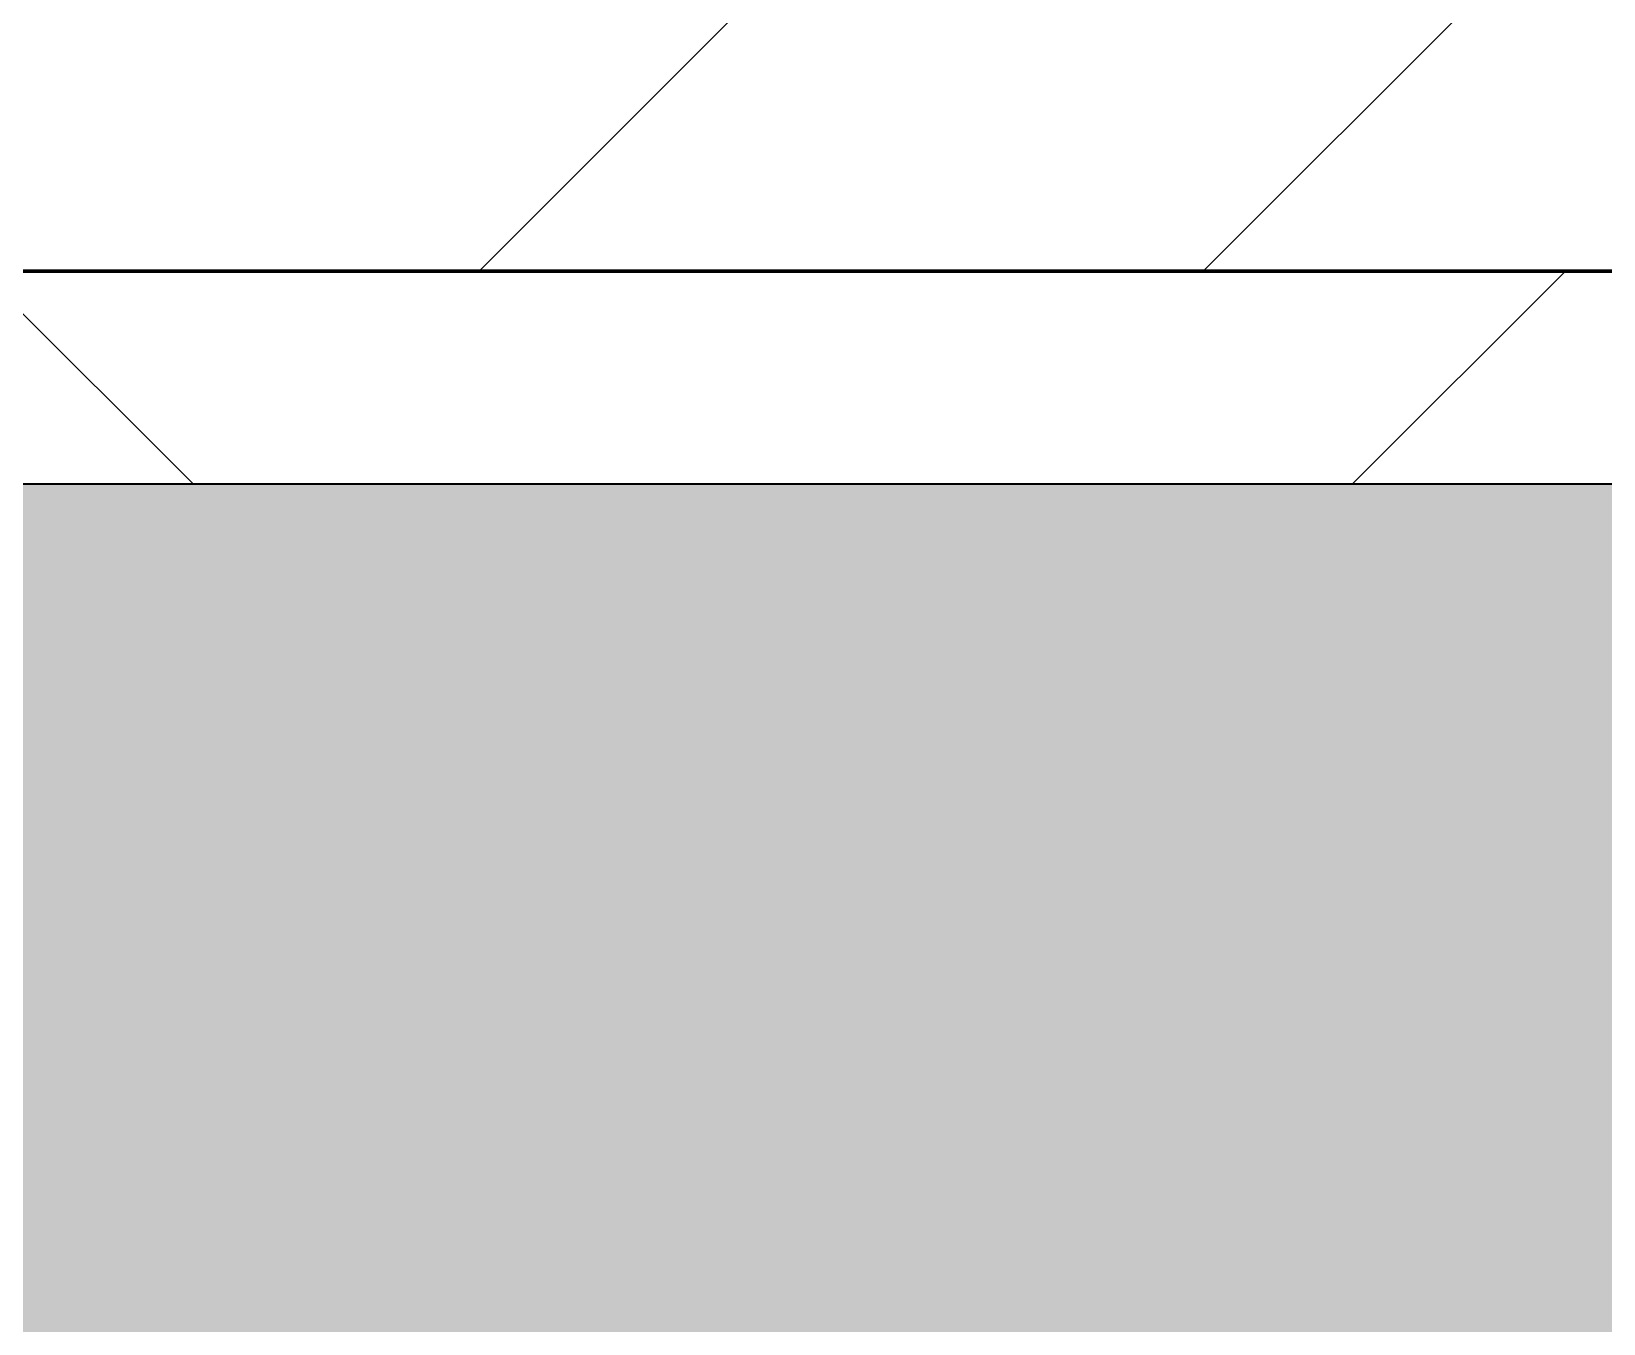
# Model space of a CAD drawing. Header units: millimetres. Extents: x -794334 to -714814, y -17806 to 22403.
# Drawn here: x -757909.1 to -757540.7, y 9697.3 to 10000.2 of the extents above; entities that cross this region are included whole.
import ezdxf
from ezdxf.xclip import XClip

# ---------------------------------------------------------------- set-up
doc = ezdxf.new("R2010")
doc.units = ezdxf.units.MM
doc.header["$XCLIPFRAME"] = 0
for name, color, linetype, lineweight in [('A-GENM', 1, 'Continuous', 9), ('A-GLAZ-CURT', 2, 'Continuous', 9), ('A-WALL', 5, 'Continuous', 35), ('A-WALL-FNSH', 2, 'Continuous', 35), ('A-WALL-PATT', 1, 'Continuous', 35)]:
    doc.layers.add(name, color=color, linetype=linetype, lineweight=lineweight)
doc.layers.add('A11_ALU.SOLID SHEET', color=2, linetype='Continuous')

# ---------------------------------------------------------------- blocks, each defined once
blk = doc.blocks.new('PPLS-PP19_Custom Tile Pattern - Custom Tile Pattern-V78-4252-01 ENLARGED CONCOURSE LEVEL - REFLECTED CEILING PLAN - SHEET 3')
at = {"layer": 'A-GLAZ-CURT'}
for p, q in [((-300, 0), (300, 0)), ((300, 0), (-300, 0)), ((230.06, 0), (300, 0)), ((-300, -50), (300, -50)), ((300, -50), (-300, -50))]:
    blk.add_line(p, q, dxfattribs=at)
for points, knots in [([(300, 0), (286.53, 0), (254.22, 0), (207.11, 0), (177.41, 0), (159.34, 0), (158.33, 0), (158.3, 0)], [-285.253232, -285.253232, -285.253232, -285.253232, -244.693688, -187.987675, -143.776725, -129.632772, -123.352749, -123.352749, -123.352749, -123.352749]), ([(214.22, 0), (214.27, 0), (219.45, 0), (241.96, 0), (266.73, 0), (281.71, 0), (291.71, 0), (296.52, 0), (297.86, 0), (298.09, 0)], [-7047.630878, -7047.630878, -7047.630878, -7047.630878, -7042.621073, -6582.165592, -6068.460911, -5766.029927, -5566.724884, -5280.360606, -5199.253518, -5199.253518, -5199.253518, -5199.253518]), ([(300, 0), (288.22, 0), (262, 0), (230.43, 0), (219.94, 0), (219.02, 0)], [-12528.858583, -12528.858583, -12528.858583, -12528.858583, -11905.454923, -11162.864862, -10856.732305, -10856.732305, -10856.732305, -10856.732305]), ([(284.76, 0), (284.76, 0), (285.09, 0), (287.47, 0), (293.59, 0), (297.76, 0), (300, 0)], [-4110.630118, -4110.630118, -4110.630118, -4110.630118, -4053.389046, -3959.664717, -3862.421465, -3746.95702, -3746.95702, -3746.95702, -3746.95702]), ([(297.38, 0), (295.84, 0), (291.62, 0), (285.38, 0), (284.87, 0)], [-4803.172655, -4803.172655, -4803.172655, -4803.172655, -4358.271401, -4143.037883, -4143.037883, -4143.037883, -4143.037883])]:
    blk.add_open_spline(points, degree=3, knots=knots, dxfattribs=at)
blk = doc.blocks.new('PPLS-PP19_Custom Tile Pattern - Custom Tile Pattern-V79-4252-01 ENLARGED CONCOURSE LEVEL - REFLECTED CEILING PLAN - SHEET 3')
at = {"layer": 'A-GLAZ-CURT'}
for p, q in [((-300, 0), (300, 0)), ((300, 0), (-300, 0)), ((-293.07, 0), (-275.75, 0)), ((-275.75, 0), (-293.07, 0)), ((-222.32, 0), (-205, 0)), ((-205, 0), (-222.32, 0)), ((-300, -50), (300, -50)), ((300, -50), (-300, -50))]:
    blk.add_line(p, q, dxfattribs=at)
at = {"layer": 'A-GLAZ-CURT', "flags": 128}
for points in [[(-300, 0), (-291.56, 0), (-283.3, 0), (-275.2, 0), (-267.26, 0), (-259.45, 0), (-251.77, 0)], [(-251.96, 0), (-259.67, 0), (-267.51, 0), (-275.48, 0), (-283.55, 0), (-291.73, 0), (-300, 0)], [(-250.8, 0), (-244.2, 0), (-236.74, 0), (-229.36, 0), (-222.06, 0), (-214.83, 0), (-207.71, 0), (-200.76, 0), (-194.02, 0), (-187.54, 0), (-181.38, 0), (-175.58, 0), (-170.25, 0), (-165.64, 0), (-162.01, 0), (-159.53, 0), (-157.46, 0), (-154.52, 0), (-149.42, 0), (-141.84, 0), (-132.81, 0), (-126.08, 0)], [(-125.17, 0), (-128.55, 0), (-134.16, 0), (-140.03, 0), (-145.5, 0), (-150.63, 0), (-155.53, 0), (-160.27, 0), (-164.95, 0), (-169.65, 0), (-174.47, 0), (-179.49, 0), (-184.81, 0), (-190.44, 0), (-196.37, 0), (-202.58, 0), (-209.04, 0), (-215.73, 0), (-222.63, 0), (-229.72, 0), (-236.97, 0), (-244.39, 0), (-250.79, 0)]]:
    blk.add_lwpolyline(points, dxfattribs=at)
at = {"layer": 'A-GLAZ-CURT'}
for points, knots in [([(-300, 0), (-284.65, 0), (-239.92, 0), (-204.26, 0), (-183.21, 0)], [-5323.127839, -5323.127839, -5323.127839, -5323.127839, -4502.809032, -2883.360913, -2883.360913, -2883.360913, -2883.360913]), ([(-182.93, 0), (-192.88, 0), (-223.36, 0), (-262.56, 0), (-294.48, 0), (-300, 0)], [-15859.8379, -15859.8379, -15859.8379, -15859.8379, -15131.813646, -13729.592194, -13439.944408, -13439.944408, -13439.944408, -13439.944408]), ([(-137.88, 0), (-140.56, 0), (-147.66, 0), (-147.69, 0), (-158.72, 0), (-174.02, 0), (-185.59, 0), (-209.77, 0), (-232.01, 0), (-255.22, 0), (-262.59, 0), (-264.9, 0), (-265.4, 0)], [-3187.727384, -3187.727384, -3187.727384, -3187.727384, -2919.378265, -2477.344047, -2237.412286, -2029.680487, -1755.085331, -1400.429864, -858.079193, -543.655514, -208.940337, 0, 0, 0, 0]), ([(-258.6, 0), (-257.91, 0), (-255.74, 0), (-252.84, 0), (-250.81, 0)], [-5722.54675, -5722.54675, -5722.54675, -5722.54675, -5657.471696, -5538.642933, -5538.642933, -5538.642933, -5538.642933]), ([(-250.39, 0), (-248.37, 0), (-238.9, 0), (-225.99, 0), (-213.1, 0), (-200.2, 0), (-191, 0), (-184.75, 0), (-183.92, 0)], [-5530.51498, -5530.51498, -5530.51498, -5530.51498, -5413.335975, -5017.494783, -4832.723979, -4666.091899, -4349.945572, -4301.511651, -4301.511651, -4301.511651, -4301.511651]), ([(-133.82, 0), (-135.51, 0), (-137.8, 0), (-149.31, 0), (-162.01, 0), (-177.91, 0), (-199.46, 0), (-216.65, 0), (-231.26, 0), (-233.46, 0), (-234, 0)], [-2731.647847, -2731.647847, -2731.647847, -2731.647847, -2418.507304, -2308.929706, -2113.765672, -1763.376603, -1422.553702, -978.033455, -846.069444, -682.911962, -682.911962, -682.911962, -682.911962]), ([(-233.49, 0), (-233.44, 0), (-232.38, 0), (-230.74, 0), (-225.3, 0), (-223.63, 0)], [-455.274641, -455.274641, -455.274641, -455.274641, -440.605512, -119.536984, 0, 0, 0, 0]), ([(-223.63, 0), (-219.39, 0), (-206.17, 0), (-188.58, 0), (-169.02, 0), (-152.12, 0), (-136.84, 0), (-127.33, 0), (-124.19, 0), (-123.43, 0), (-123.28, 0)], [-5463.295695, -5463.295695, -5463.295695, -5463.295695, -5161.076232, -4739.070012, -4465.409639, -4149.119819, -3839.893365, -3647.167523, -3488.92562, -3439.852845, -3439.852845, -3439.852845, -3439.852845]), ([(-182.92, 0), (-180.64, 0), (-156.64, 0), (-132.56, 0), (-117.51, 0), (-115.07, 0)], [-2876.082204, -2876.082204, -2876.082204, -2876.082204, -2700.551212, -1002.059161, -696.564459, -696.564459, -696.564459, -696.564459]), ([(-72.93, 0), (-75.51, 0), (-91.45, 0), (-126.87, 0), (-165.44, 0), (-182.87, 0)], [-19442.345229, -19442.345229, -19442.345229, -19442.345229, -18935.241197, -17136.203329, -15861.324362, -15861.324362, -15861.324362, -15861.324362]), ([(-181.92, 0), (-177.34, 0), (-169.54, 0), (-158.7, 0), (-157.22, 0)], [-4263.105297, -4263.105297, -4263.105297, -4263.105297, -4000.813434, -3840.635403, -3840.635403, -3840.635403, -3840.635403]), ([(-152.35, 0), (-151.03, 0), (-147.71, 0), (-143.57, 0), (-138.62, 0)], [-3494.978217, -3494.978217, -3494.978217, -3494.978217, -3371.022232, -3227.460399, -3227.460399, -3227.460399, -3227.460399]), ([(-118.78, 0), (-121.86, 0), (-126.28, 0), (-136.96, 0), (-147.46, 0), (-150.03, 0), (-150.57, 0)], [-5938.474035, -5938.474035, -5938.474035, -5938.474035, -5700.061948, -5508.838257, -5298.784692, -5196.16478, -5196.16478, -5196.16478, -5196.16478]), ([(-150.34, 0), (-150.07, 0), (-147.75, 0), (-142.6, 0), (-127.26, 0), (-107.3, 0), (-90.42, 0), (-75.26, 0), (-68.41, 0), (-65.12, 0), (-63.63, 0)], [-4948.728362, -4948.728362, -4948.728362, -4948.728362, -4883.323924, -4440.880425, -4054.690705, -3793.097032, -3402.597032, -3144.956779, -3050.982048, -2969.237017, -2969.237017, -2969.237017, -2969.237017]), ([(-26.75, 0), (-27.82, 0), (-36.18, 0), (-53.55, 0), (-78.2, 0), (-110.94, 0), (-130.52, 0), (-147.74, 0), (-149.07, 0)], [-8718.362214, -8718.362214, -8718.362214, -8718.362214, -8532.293389, -8073.216054, -7508.296369, -7004.680444, -6449.282163, -6277.220794, -6277.220794, -6277.220794, -6277.220794]), ([(-148.23, 0), (-146.94, 0), (-140.15, 0), (-137.28, 0), (-133.93, 0), (-128.78, 0), (-126.5, 0)], [-6162.058746, -6162.058746, -6162.058746, -6162.058746, -6017.569127, -5560.701257, -5364.112219, -5231.017328, -5231.017328, -5231.017328, -5231.017328]), ([(-86.16, 0), (-91.37, 0), (-104.13, 0), (-122.65, 0), (-139.03, 0), (-146.11, 0), (-146.95, 0)], [-1681.3698, -1681.3698, -1681.3698, -1681.3698, -1374.161226, -945.742622, -741.901385, -489.130243, -489.130243, -489.130243, -489.130243]), ([(-146.69, 0), (-146.59, 0), (-145.49, 0), (-135.69, 0), (-128.29, 0), (-125.15, 0)], [-420.34245, -420.34245, -420.34245, -420.34245, -406.956646, -290.263673, 0, 0, 0, 0]), ([(-127.41, 0), (-131.63, 0), (-133.16, 0), (-134.09, 0), (-134.15, 0)], [-8540.990293, -8540.990293, -8540.990293, -8540.990293, -8266.114998, -8246.473386, -8246.473386, -8246.473386, -8246.473386]), ([(-134.15, 0), (-133.32, 0), (-130.31, 0), (-122.28, 0), (-115.84, 0), (-115.06, 0)], [-7657.439573, -7657.439573, -7657.439573, -7657.439573, -7293.749979, -6839.55839, -6778.488431, -6778.488431, -6778.488431, -6778.488431]), ([(-120.13, 0), (-120.14, 0), (-120.24, 0), (-121.3, 0), (-129.25, 0), (-133.82, 0)], [-2933.992132, -2933.992132, -2933.992132, -2933.992132, -2920.575025, -2840.280255, -2731.647847, -2731.647847, -2731.647847, -2731.647847]), ([(-113.43, 0), (-113.44, 0), (-113.96, 0), (-119.73, 0), (-125.43, 0), (-127.03, 0), (-127.41, 0)], [-328.499627, -328.499627, -328.499627, -328.499627, -282.672656, -98.539552, -24.539552, 0, 0, 0, 0]), ([(-126.5, 0), (-122.44, 0), (-108.71, 0), (-86.68, 0), (-63.44, 0), (-54.4, 0), (-48.53, 0), (-30.79, 0), (-18.03, 0), (8.61, 0), (14.6, 0), (19.69, 0), (20.6, 0)], [-5231.017328, -5231.017328, -5231.017328, -5231.017328, -4994.692869, -4542.524482, -4008.285538, -3689.699207, -3546.54457, -3315.260113, -2864.387349, -2439.246196, -2084.094819, -2015.689222, -2015.689222, -2015.689222, -2015.689222]), ([(-125.15, 0), (-124.93, 0), (-122.77, 0), (-119.2, 0), (-115.67, 0)], [-3362.7396, -3362.7396, -3362.7396, -3362.7396, -3342.215224, -3152.568375, -3152.568375, -3152.568375, -3152.568375]), ([(-122.08, 0), (-122.01, 0), (-121.69, 0), (-121.2, 0), (-120.88, 0)], [-3136.336417, -3136.336417, -3136.336417, -3136.336417, -3110.304437, -3035.164275, -3035.164275, -3035.164275, -3035.164275]), ([(-46.99, 0), (-47.19, 0), (-49.78, 0), (-60.59, 0), (-81.23, 0), (-99.51, 0), (-114.02, 0), (-117.28, 0), (-118.78, 0)], [-1436.635888, -1436.635888, -1436.635888, -1436.635888, -1405.135169, -1060.00838, -740.068933, -229.489605, -116.330425, 0, 0, 0, 0]), ([(-36.62, 0), (-36.62, 0), (-40.35, 0), (-44.32, 0), (-58.97, 0), (-85.2, 0), (-105.31, 0), (-113.59, 0), (-115.14, 0)], [-4069.478503, -4069.478503, -4069.478503, -4069.478503, -3858.647035, -3538.256648, -2842.901703, -2193.204658, -1433.981041, -1176.586072, -1176.586072, -1176.586072, -1176.586072]), ([(-115.06, 0), (-113.79, 0), (-109.17, 0), (-98.9, 0), (-85.29, 0), (-71.67, 0), (-65.93, 0), (-65.07, 0)], [-3141.72272, -3141.72272, -3141.72272, -3141.72272, -3074.362186, -2902.289527, -2605.247022, -2322.099534, -2241.8264, -2241.8264, -2241.8264, -2241.8264]), ([(-114.89, 0), (-107.98, 0), (-91.35, 0), (-74.02, 0), (-62.74, 0), (-60.36, 0), (-59.97, 0)], [-6773.888853, -6773.888853, -6773.888853, -6773.888853, -6236.997189, -5713.340575, -5140.470607, -5006.787413, -5006.787413, -5006.787413, -5006.787413]), ([(-114.79, 0), (-114.44, 0), (-113.88, 0), (-113.43, 0), (-113.43, 0)], [-492.74944, -492.74944, -492.74944, -492.74944, -394.672656, -330.879064, -330.879064, -330.879064, -330.879064]), ([(-114.32, 0), (-112.65, 0), (-107, 0), (-99.5, 0), (-91.46, 0)], [-665.39098, -665.39098, -665.39098, -665.39098, -460.363443, 0, 0, 0, 0]), ([(-114.1, 0), (-113, 0), (-108.61, 0), (-96.78, 0), (-71.33, 0), (-42.53, 0), (-12.78, 0), (4.23, 0), (9.64, 0), (10.14, 0), (10.18, 0)], [-5602.276082, -5602.276082, -5602.276082, -5602.276082, -5430.283136, -5103.229623, -4799.173296, -4065.652676, -3589.737505, -3285.047089, -3066.359526, -3044.715262, -3044.715262, -3044.715262, -3044.715262]), ([(9.32, 0), (9.08, 0), (7.65, 0), (2.57, 0), (-12.23, 0), (-25.64, 0), (-40, 0), (-56.24, 0), (-75.59, 0), (-94, 0), (-109.74, 0), (-113.27, 0), (-114.09, 0)], [-2922.926651, -2922.926651, -2922.926651, -2922.926651, -2882.788014, -2720.818881, -2518.50168, -2125.455881, -1792.521578, -1466.981642, -1208.454564, -789.402658, -501.969187, -365.365831, -365.365831, -365.365831, -365.365831]), ([(-91.46, 0), (-90.09, 0), (-84.7, 0), (-77.43, 0), (-72.73, 0), (-72.64, 0), (-72.64, 0)], [-19832.387487, -19832.387487, -19832.387487, -19832.387487, -19753.885894, -19541.04734, -19478.625389, -19471.062469, -19471.062469, -19471.062469, -19471.062469]), ([(-63.96, 0), (-64.13, 0), (-72.5, 0), (-80.63, 0), (-86.16, 0)], [-2171.769325, -2171.769325, -2171.769325, -2171.769325, -2007.031671, -1681.3698, -1681.3698, -1681.3698, -1681.3698]), ([(-47.17, 0), (-50.86, 0), (-57.49, 0), (-71.66, 0), (-77.83, 0), (-82.66, 0), (-83.28, 0), (-83.28, 0)], [-2357.608469, -2357.608469, -2357.608469, -2357.608469, -2161.752162, -2006.592567, -1646.621388, -1424.436217, -1393.971743, -1393.971743, -1393.971743, -1393.971743]), ([(-83.28, 0), (-83.28, 0), (-82.91, 0), (-76.14, 0), (-62.97, 0), (-53.4, 0), (-47.69, 0), (-47.58, 0)], [-1393.4169, -1393.4169, -1393.4169, -1393.4169, -1353.722004, -1274.333717, -1073.56893, -651.549973, -643.371574, -643.371574, -643.371574, -643.371574]), ([(-66.39, 0), (-66.39, 0), (-63.63, 0), (-57.33, 0), (-49.87, 0), (-47.18, 0)], [-2493.31794, -2493.31794, -2493.31794, -2493.31794, -2315.303971, -1809.437387, -1530.111259, -1530.111259, -1530.111259, -1530.111259]), ([(20.7, 0), (19.04, 0), (8.45, 0), (-16.92, 0), (-47.42, 0), (-65.77, 0), (-66.37, 0), (-66.38, 0)], [-4311.045349, -4311.045349, -4311.045349, -4311.045349, -4222.080604, -3745.412743, -2981.410125, -2542.574734, -2498.224237, -2498.224237, -2498.224237, -2498.224237]), ([(-63.63, 0), (-61.49, 0), (-57.39, 0), (-54.49, 0), (-45.2, 0), (-40.79, 0), (-40.46, 0), (-40.44, 0)], [-2969.237017, -2969.237017, -2969.237017, -2969.237017, -2851.217951, -2734.127174, -2474.780881, -2410.990208, -2350.645972, -2350.645972, -2350.645972, -2350.645972]), ([(-58.83, 0), (-58.37, 0), (-57.29, 0), (-54.23, 0), (-46.33, 0), (-42.62, 0), (-41.76, 0)], [-4859.52896, -4859.52896, -4859.52896, -4859.52896, -4680.891996, -4469.85053, -4321.566175, -4270.495146, -4270.495146, -4270.495146, -4270.495146]), ([(-51.83, 0), (-51.83, 0), (-51.78, 0), (-49.01, 0), (-47.68, 0), (-47.12, 0)], [-632.814994, -632.814994, -632.814994, -632.814994, -627.965721, -508.377888, -398.014977, -398.014977, -398.014977, -398.014977]), ([(20.71, 0), (18.71, 0), (11.64, 0), (-2.9, 0), (-20.62, 0), (-32.81, 0), (-42.23, 0), (-46.64, 0), (-47.21, 0)], [-2045.006682, -2045.006682, -2045.006682, -2045.006682, -1925.670641, -1617.263037, -1290.787923, -1039.307308, -819.71621, -785.443415, -785.443415, -785.443415, -785.443415]), ([(-47.16, 0), (-42.74, 0), (-36.41, 0), (-33.57, 0), (-29.94, 0), (-28.57, 0)], [-632.739157, -632.739157, -632.739157, -632.739157, -296.515819, -83.513472, 0, 0, 0, 0]), ([(-29.03, 0), (-33.97, 0), (-40.03, 0), (-46.07, 0), (-47.09, 0)], [-2680.714891, -2680.714891, -2680.714891, -2680.714891, -2413.671296, -2359.029104, -2359.029104, -2359.029104, -2359.029104]), ([(-46.96, 0), (-46.33, 0), (-44.63, 0), (-40.22, 0), (-36.78, 0)], [-386.946528, -386.946528, -386.946528, -386.946528, -260.442412, 0, 0, 0, 0]), ([(-46.29, 0), (-41.14, 0), (-33.17, 0), (-29.82, 0), (-29.19, 0)], [-1498.934542, -1498.934542, -1498.934542, -1498.934542, -963.711516, -666.19313, -666.19313, -666.19313, -666.19313]), ([(-36.33, 0), (-36.43, 0), (-37.27, 0), (-43.65, 0), (-45.14, 0), (-46.15, 0)], [-1855.773136, -1855.773136, -1855.773136, -1855.773136, -1810.870157, -1672.078046, -1484.618509, -1484.618509, -1484.618509, -1484.618509]), ([(-41.76, 0), (-39.9, 0), (-37.72, 0), (-36.92, 0), (-36.77, 0)], [-4270.495146, -4270.495146, -4270.495146, -4270.495146, -4161.040818, -4106.245333, -4106.245333, -4106.245333, -4106.245333]), ([(-36.78, 0), (-32.43, 0), (-19.22, 0), (8.83, 0), (43.36, 0), (70.92, 0), (82.12, 0), (83.66, 0)], [-6191.144455, -6191.144455, -6191.144455, -6191.144455, -5862.463379, -5340.621928, -4573.028122, -4094.177415, -3869.465285, -3869.465285, -3869.465285, -3869.465285]), ([(-36.29, 0), (-36.29, 0), (-34.66, 0), (-28.88, 0), (-26.95, 0), (-26.54, 0)], [-9150.272121, -9150.272121, -9150.272121, -9150.272121, -9057.163041, -8919.836787, -8834.607043, -8834.607043, -8834.607043, -8834.607043]), ([(19.77, 0), (14.26, 0), (1.26, 0), (-16.58, 0), (-34.76, 0), (-36.04, 0)], [-10229.544997, -10229.544997, -10229.544997, -10229.544997, -9884.23066, -9424.652049, -9182.880979, -9182.880979, -9182.880979, -9182.880979]), ([(-33.34, 0), (-33.34, 0), (-32.93, 0), (-31.16, 0), (-30.52, 0)], [-2415.024266, -2415.024266, -2415.024266, -2415.024266, -2357.633367, -2323.618664, -2323.618664, -2323.618664, -2323.618664]), ([(20.71, 0), (14.47, 0), (0.9, 0), (-17.84, 0), (-30.57, 0), (-31.82, 0), (-32, 0)], [-3675.702794, -3675.702794, -3675.702794, -3675.702794, -3333.063701, -2994.501669, -2698.150104, -2614.070998, -2614.070998, -2614.070998, -2614.070998]), ([(-30.76, 0), (-30.73, 0), (-29.99, 0), (-23.47, 0), (-15.75, 0), (-15.19, 0)], [-54176.191683, -54176.191683, -54176.191683, -54176.191683, -54157.274271, -53749.15266, -53717.791567, -53717.791567, -53717.791567, -53717.791567]), ([(-30.52, 0), (-27.11, 0), (-17.83, 0), (2.38, 0), (14.93, 0), (20.7, 0)], [-2323.618664, -2323.618664, -2323.618664, -2323.618664, -2142.497158, -1716.209403, -1375.517897, -1375.517897, -1375.517897, -1375.517897]), ([(-13, 0), (-14.35, 0), (-17.68, 0), (-25.97, 0), (-29.52, 0), (-30.21, 0)], [-55207.591944, -55207.591944, -55207.591944, -55207.591944, -54789.006179, -54461.685999, -54290.791712, -54290.791712, -54290.791712, -54290.791712]), ([(8.33, 0), (8.19, 0), (7.18, 0), (0.32, 0), (-13.89, 0), (-24.92, 0), (-29.03, 0)], [-3574.286521, -3574.286521, -3574.286521, -3574.286521, -3526.962355, -3285.499107, -2903.012179, -2680.714891, -2680.714891, -2680.714891, -2680.714891]), ([(-28.98, 0), (-28.66, 0), (-27.39, 0), (-24.45, 0), (-22.56, 0)], [-166.548282, -166.548282, -166.548282, -166.548282, -102.06493, 0, 0, 0, 0]), ([(-28.57, 0), (-26.93, 0), (-20.29, 0), (-11.45, 0), (2.08, 0), (12.52, 0), (18.63, 0), (20.74, 0)], [-5361.429781, -5361.429781, -5361.429781, -5361.429781, -5261.36855, -5050.479954, -4785.90057, -4596.498881, -4479.716467, -4479.716467, -4479.716467, -4479.716467]), ([(-22.56, 0), (-20.27, 0), (-17.03, 0), (-11.36, 0), (-7.66, 0), (-6.6, 0), (-6.44, 0)], [-56468.192263, -56468.192263, -56468.192263, -56468.192263, -56344.022017, -56303.229861, -56166.290093, -56124.392176, -56124.392176, -56124.392176, -56124.392176]), ([(-15.19, 0), (-13.07, 0), (7.48, 0), (42.82, 0), (88.72, 0), (120.63, 0), (138.28, 0), (138.53, 0)], [-461.142613, -461.142613, -461.142613, -461.142613, -429.606584, -390.253598, -346.313304, -291.370682, -290.5735, -290.5735, -290.5735, -290.5735]), ([(-6.54, 0), (-6.73, 0), (-7.2, 0), (-7.6, 0), (-7.79, 0)], [-56009.792147, -56009.792147, -56009.792147, -56009.792147, -55949.290093, -55895.192118, -55895.192118, -55895.192118, -55895.192118]), ([(-2.63, 0), (-2.47, 0), (-1.22, 0), (4.92, 0), (15.97, 0), (22.54, 0), (24.49, 0)], [-226.825321, -226.825321, -226.825321, -226.825321, -220.269177, -206.416616, -198.214427, -187.717507, -187.717507, -187.717507, -187.717507]), ([(20.69, 0), (19.88, 0), (9.75, 0), (3.08, 0), (-1.67, 0), (-2.25, 0)], [-289.176195, -289.176195, -289.176195, -289.176195, -285.83788, -246.234814, -234.646884, -234.646884, -234.646884, -234.646884]), ([(20.65, 0), (19.07, 0), (14.84, 0), (10.8, 0), (9.63, 0)], [-4233.385981, -4233.385981, -4233.385981, -4233.385981, -4080.000647, -3772.857994, -3772.857994, -3772.857994, -3772.857994]), ([(18.16, 0), (19.15, 0), (24.25, 0), (25.66, 0), (26.12, 0)], [-5700.113719, -5700.113719, -5700.113719, -5700.113719, -5554.232259, -5302.431367, -5302.431367, -5302.431367, -5302.431367]), ([(87.73, 0), (86.12, 0), (82.19, 0), (74.4, 0), (62.26, 0), (51.85, 0), (43.81, 0), (29.53, 0), (22.78, 0), (20.77, 0), (20.52, 0)], [-7290.843129, -7290.843129, -7290.843129, -7290.843129, -7135.649961, -6924.452779, -6738.82075, -6548.303034, -6314.283804, -6135.05769, -5972.647715, -5947.428301, -5947.428301, -5947.428301, -5947.428301]), ([(30.82, 0), (29.27, 0), (25.91, 0), (22.52, 0), (20.7, 0)], [-10462.034656, -10462.034656, -10462.034656, -10462.034656, -10363.088938, -10248.991384, -10248.991384, -10248.991384, -10248.991384]), ([(87.7, 0), (77.86, 0), (60.25, 0), (37.01, 0), (25.29, 0), (20.85, 0)], [-359.791889, -359.791889, -359.791889, -359.791889, -330.153101, -307.516438, -289.397823, -289.397823, -289.397823, -289.397823]), ([(70.61, 0), (66.16, 0), (55.8, 0), (39.61, 0), (29.92, 0), (22.48, 0), (20.89, 0)], [-4647.237329, -4647.237329, -4647.237329, -4647.237329, -4326.416877, -4098.545751, -3766.694881, -3679.062885, -3679.062885, -3679.062885, -3679.062885]), ([(21.37, 0), (21.77, 0), (23.21, 0), (24.62, 0), (24.72, 0), (24.72, 0)], [-4467.858151, -4467.858151, -4467.858151, -4467.858151, -4445.288762, -4384.376941, -4376.041937, -4376.041937, -4376.041937, -4376.041937]), ([(21.53, 0), (22.04, 0), (24.6, 0), (31, 0), (39.04, 0), (51.19, 0), (58.74, 0), (61.34, 0), (61.45, 0)], [-1992.768506, -1992.768506, -1992.768506, -1992.768506, -1956.422387, -1818.904206, -1645.594513, -1443.202566, -1228.752106, -1120.932285, -1120.932285, -1120.932285, -1120.932285]), ([(76.63, 0), (74.8, 0), (67.65, 0), (53.52, 0), (37, 0), (26.59, 0), (22.37, 0), (21.65, 0)], [-3095.572228, -3095.572228, -3095.572228, -3095.572228, -2950.589685, -2634.532728, -2313.748533, -2106.613311, -2063.714818, -2063.714818, -2063.714818, -2063.714818]), ([(21.72, 0), (24.25, 0), (28.87, 0), (37.44, 0), (45.92, 0), (57.76, 0), (64.47, 0), (72.74, 0), (75.22, 0), (76.03, 0), (76.21, 0)], [-1355.444221, -1355.444221, -1355.444221, -1355.444221, -1206.526904, -1089.329421, -901.315459, -753.071572, -495.328968, -421.953223, -334.951786, -290.452333, -290.452333, -290.452333, -290.452333]), ([(24.69, 0), (24.54, 0), (23.32, 0), (22.2, 0), (21.8, 0)], [-4368.572414, -4368.572414, -4368.572414, -4368.572414, -4306.476363, -4269.286677, -4269.286677, -4269.286677, -4269.286677])]:
    blk.add_open_spline(points, degree=3, knots=knots, dxfattribs=at)
for points in [[(-117.74, 0), (-117.35, 0), (-116.17, 0), (-115.06, 0)], [(-115.6, 0), (-116.52, 0), (-117.19, 0), (-117.56, 0)], [(-47.78, 0), (-49.86, 0), (-51.52, 0), (-51.79, 0)], [(-39.84, 0), (-39.08, 0), (-38.11, 0), (-37.36, 0)], [(19.75, 0), (19.06, 0), (18.58, 0), (18.16, 0)], [(31.18, 0), (28.03, 0), (24.9, 0), (21.78, 0)], [(24.49, 0), (25.23, 0), (25.72, 0), (26.04, 0)]]:
    blk.add_open_spline(points, degree=3, dxfattribs=at)
blk = doc.blocks.new('Curved Concourse Ceiling6 - Curved Concourse Ceiling-12515612-4252-01 ENLARGED CONCOURSE LEVEL - REFLECTED CEILING PLAN - SHEET 3')
at = {"layer": 'A-GENM'}
h = blk.add_hatch(color=256, dxfattribs=at)
h.paths.add_polyline_path([(-757257.49, 4129.03), (-757257.5, 9894.02), (-766307.49, 9893.72), (-766307.42, 4129.03), (-757903.08, 4129.03)])
h.paths.add_polyline_path([(-757903.08, 4329.03), (-766107.49, 4329.03), (-766107.49, 9694.03), (-757457.49, 9694.03), (-757457.49, 4329.03)])
blk.add_line((-757257.49, 9894.03), (-766307.49, 9894.03), dxfattribs=at)
blk.add_line((-757257.49, 9894.03), (-766307.49, 9894.03), dxfattribs=at)
blk = doc.blocks.new('*U1029')
at = {"layer": 'A-GENM'}
blk.add_blockref('Curved Concourse Ceiling6 - Curved Concourse Ceiling-12515612-4252-01 ENLARGED CONCOURSE LEVEL - REFLECTED CEILING PLAN - SHEET 3', (778882.37, -3579.02), dxfattribs=at)
at = {"layer": 'A-GLAZ-CURT', "rotation": 180}
for name, p in [('PPLS-PP19_Custom Tile Pattern - Custom Tile Pattern-V79-4252-01 ENLARGED CONCOURSE LEVEL - REFLECTED CEILING PLAN - SHEET 3', (21000, 6315)), ('PPLS-PP19_Custom Tile Pattern - Custom Tile Pattern-V78-4252-01 ENLARGED CONCOURSE LEVEL - REFLECTED CEILING PLAN - SHEET 3', (21600, 6315))]:
    blk.add_blockref(name, p, dxfattribs=at)
blk = doc.blocks.new('*U1230')
blk.add_lwpolyline([(0, 0), (9050, 0), (9050, 5765), (0, 5765)], close=True)
blk = doc.blocks.new('*U1630')
blk.add_lwpolyline([(-4139.52, 6315), (-75674.95, 6315), (-75674.95, 550), (-4139.52, 550)], close=True)
blk.add_blockref('*U1230', (-21625.12, 550))

msp = doc.modelspace()

# ---------------------------------------------------------------- block references
at = {"layer": 'A11_ALU.SOLID SHEET'}
ref = msp.add_blockref('*U1630', (-744681.24, 3579.02), dxfattribs=at)
XClip(ref).set_block_clipping_path([(-45802.4668593339, -9620.0029952967), (23702.8690583039, 10334.9999958097)])

# ---------------------------------------------------------------- next in the draw order: hatches: boundary and pattern name
at = {"layer": 'A-WALL-PATT', "lineweight": 9}
h = msp.add_hatch(dxfattribs=at)
h.set_pattern_fill('FP_2', color=256, style=0, pattern_type=2)
h.set_pattern_definition([(45, (0, 0), (-84.852814, 84.852814), [])])
h.paths.add_polyline_path([(-745742.17, 9944.02), (-745742.17, 10144.02), (-783082.17, 10144.02), (-783082.17, 9944.02), (-747042.87, 9944.02)])
h = msp.add_hatch(dxfattribs=at)
h.set_pattern_fill('FP_5', color=256, style=0, pattern_type=2)
h.set_pattern_definition([(45, (0, 0), (-212.13203, 212.13203), []), (135, (0, 0), (-212.13203, -212.13203), [])])
h.paths.add_polyline_path([(-748821.9, 9894.02), (-748821.9, 9944.02), (-783057.37, 9944.02), (-783057.37, 9894.02), (-749214.91, 9894.02)])

# ---------------------------------------------------------------- next in the draw order: linework, layer by layer
at = {"layer": 'A-WALL', "color": 7, "lineweight": 70}
for p, q in [((-783057.37, 9944.02), (-748821.9, 9944.02)), ((-748821.9, 9944.02), (-783057.37, 9944.02))]:
    msp.add_line(p, q, dxfattribs=at)
at = {"layer": 'A-WALL-FNSH', "color": 250}
msp.add_line((-748821.9, 9894.02), (-783057.37, 9894.02), dxfattribs=at)

# ---------------------------------------------------------------- next in the draw order: block references
msp.add_blockref('*U1029', (-778882.37, 3579.02))

doc.saveas('drawing.dxf')
